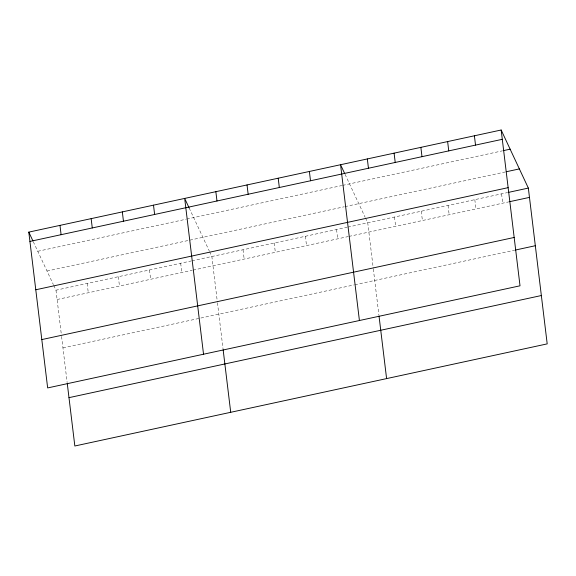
<?xml version="1.0" encoding="UTF-8"?>
<svg xmlns="http://www.w3.org/2000/svg" width="576" height="576" viewBox="0 0 576 576"><rect width="100%" height="100%" fill="white"/><g stroke="black" fill="none" stroke-linecap="round" stroke-linejoin="round"><path stroke-width="0.43" stroke-dasharray="2.88 2.16" d="M37.771 251.287L185.854 219.269M186.725 219.082L341.734 185.573M342.605 185.386L502.366 150.847M47.009 271.03L344.052 206.82M344.916 206.633L505.562 171.9M53.741 285.408L55.98 290.196L191.081 260.993M191.945 260.806L346.961 227.29M347.825 227.102L507.622 192.557M57.11 299.506L192.204 270.302M193.068 270.115L348.084 236.599M348.948 236.412L508.752 201.866M62.957 347.846L353.938 284.947M354.802 284.76L514.598 250.214M345.046 174.305L365.126 217.21M365.501 218.009L367.74 222.797L373.226 268.142M189.166 208.008L209.246 250.906M209.621 251.705L211.86 256.5L217.346 301.846M33.286 241.704L53.366 284.609M501.581 193.867L502.704 203.177M474.811 199.656L475.942 208.966M448.042 205.438L449.172 214.747M421.279 211.226L422.402 220.536M394.51 217.015L395.633 226.325M373.334 269.028L378.914 315.137M336.564 229.536L337.694 238.846M305.388 236.282L306.518 245.592M274.212 243.022L275.342 252.331M243.036 249.761L244.166 259.07M217.454 302.724L223.034 348.833M180.684 263.239L181.814 272.549M149.508 269.978L150.638 279.288M118.332 276.718L119.462 286.027M87.156 283.457L88.286 292.766M55.98 290.196L61.466 335.542M61.574 336.42L67.154 382.536"/><path stroke-width="0.86" d="M501.163 130.003L520.02 285.804L47.657 387.922L28.8 232.121L501.163 130.003L528.343 188.078L547.2 343.879L74.837 445.997L67.262 383.422M29.923 241.43L502.294 139.313M503.23 150.66L510.134 149.17M506.426 171.713L519.379 168.912M35.777 289.771L508.14 187.654M508.486 192.37L528.343 188.078M509.616 201.686L529.474 197.388M41.803 339.581L514.166 237.463M515.462 250.027L535.32 245.729M68.983 397.656L541.354 295.538M344.671 173.506L340.56 164.722L359.417 320.522M189.166 208.008L184.68 198.425L203.537 354.218M28.8 232.121L32.911 240.905M474.394 135.792L475.524 145.102M447.631 141.574L448.754 150.883M420.862 147.362L421.992 156.672M394.092 153.151L395.222 162.461M367.33 158.94L368.453 168.25M379.022 316.03L386.597 378.598M309.384 171.461L310.507 180.77M278.208 178.2L279.331 187.51M247.032 184.939L248.155 194.256M215.856 191.686L216.979 200.995M223.142 349.726L230.717 412.301M153.504 205.164L154.627 214.474M122.328 211.903L123.451 221.213M91.152 218.642L92.275 227.952M59.976 225.382L61.099 234.691"/></g></svg>
